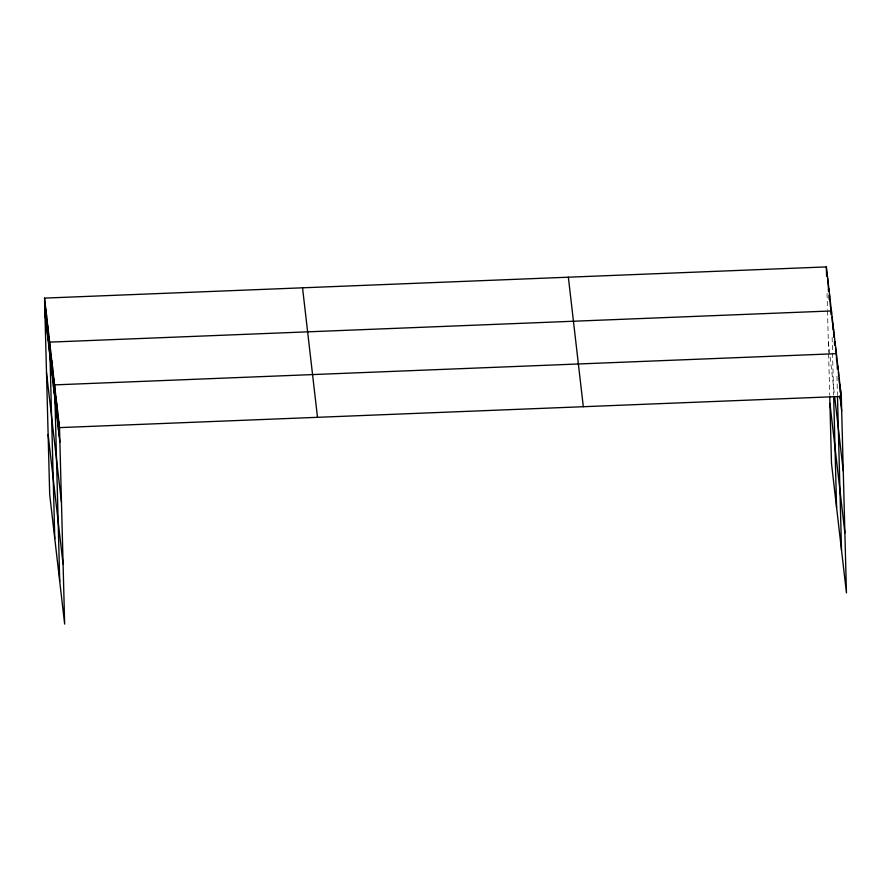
<?xml version="1.0" encoding="UTF-8"?>
<svg xmlns="http://www.w3.org/2000/svg" width="891" height="891" viewBox="0 0 891 891"><rect width="100%" height="100%" fill="white"/><g stroke="black" fill="none" stroke-linecap="round" stroke-linejoin="round"><path stroke-width="0.67" stroke-dasharray="4.46 3.34" d="M828.307 341.476L834.522 395.281M836.961 376.214L837.451 394.891M832.127 337.477L833.642 395.136M827.048 293.44L827.461 309.455M827.505 310.792L828.597 352.48M828.63 353.85L829.71 395.092"/><path stroke-width="1.34" d="M44.55 298.106L59.508 427.613L64.653 624.09L49.696 494.583L44.55 298.106L826.347 266.91L841.304 396.417L846.45 592.894L831.492 463.387L829.744 396.473M59.508 427.613L841.304 396.417M839.99 396.295L841.683 410.94M834.8 397.72L843.254 470.983M829.922 403.345L844.88 532.851M568.358 277.201L583.315 406.719M302.539 287.815L317.497 417.322M44.929 312.63L59.886 442.136M46.499 372.672L61.457 502.179M48.125 434.541L63.072 564.048M840.603 390.314L840.981 404.837M839.89 384.21L840.102 392.129M840.202 396.094L840.28 398.734M839.188 378.107L839.333 383.386M838.487 372.004L838.587 375.957M837.785 365.889L837.852 368.529M837.106 361.111L837.317 369.03M836.549 360.287L836.371 353.682L54.574 384.879L59.719 581.355M837.484 396.228L841.516 550.159M835.669 347.579L835.803 352.858M834.956 341.476L835.067 345.43M834.433 341.966L834.499 344.605M833.553 329.258L833.753 337.177M832.851 323.155L833.018 329.759M832.138 317.051L832.283 322.33M831.503 313.587L831.437 310.948L49.629 342.133L54.774 538.61M833.709 397.887L836.582 507.413M830.869 308.086L831.047 314.679M830.167 299.933L830.334 306.537M829.532 294.431L829.632 298.396M828.897 288.929L828.964 291.569M829.064 295.534L829.176 299.487M828.262 283.427L828.463 291.346M827.628 277.914L827.761 283.204M826.982 272.412L827.093 276.377M826.347 266.91L826.592 276.154M58.795 421.51L59.174 436.033M58.093 415.406L58.472 429.93M57.392 409.303L57.77 423.826M56.679 403.189L57.069 417.712M55.977 397.085L56.356 411.609M55.275 390.982L55.654 405.505M53.861 378.775L54.24 393.299M53.159 372.661L53.538 387.184M52.458 366.557L52.836 381.081M51.745 360.454L52.135 374.977M51.043 354.351L51.422 368.874M50.342 348.247L50.72 362.771M48.994 336.631L49.384 351.154M48.359 331.129L48.749 345.652M47.724 325.627L48.103 340.15M47.089 320.125L47.468 334.648M46.455 314.612L46.833 329.135M45.82 309.11L46.198 323.633M45.185 303.608L45.564 318.132"/></g></svg>
